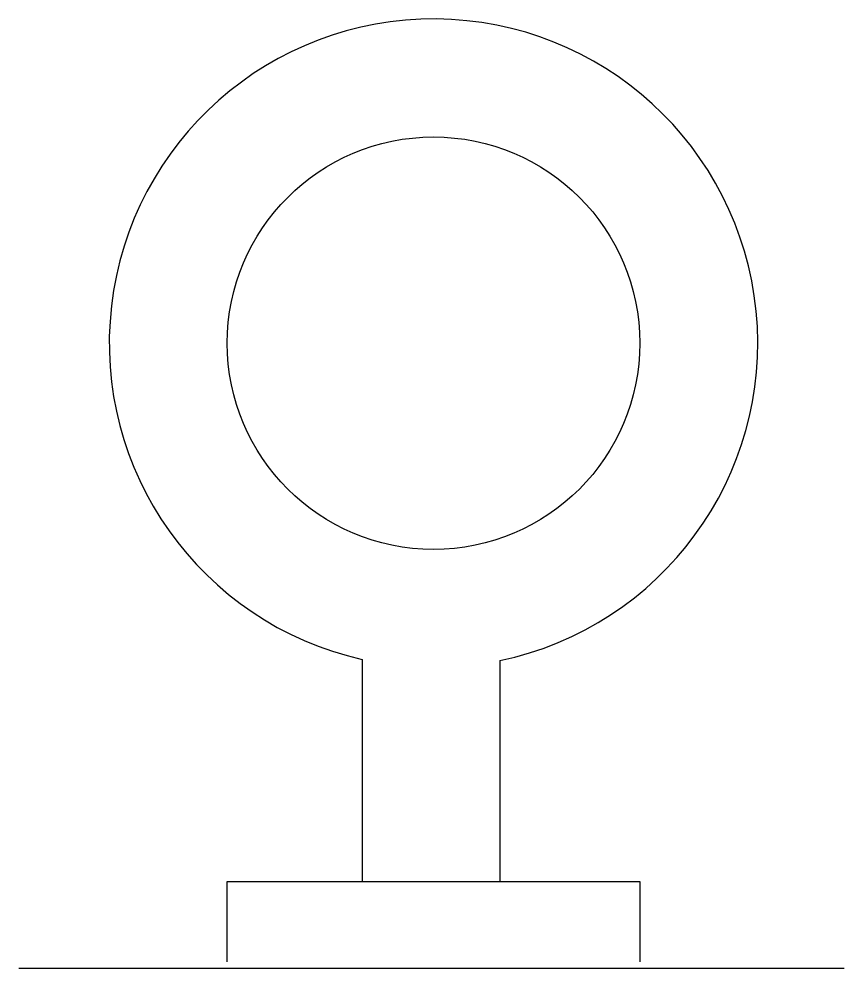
# Model space of a CAD drawing. Extents: x -0.251 to 0.249, y -0.379 to 0.196.
import ezdxf

# ---------------------------------------------------------------- set-up
doc = ezdxf.new("R2010")
doc.units = 0
doc.header["$MEASUREMENT"] = 0
doc.layers.add('1', color=5, linetype='CONTINUOUS')

msp = doc.modelspace()

# ---------------------------------------------------------------- linework, layer by layer
at = {"layer": '1'}
for p, q in [((-0.04329, -0.19167), (-0.04329, -0.3262)), ((0.0402, -0.19234), (0.0402, -0.3262)), ((-0.125, -0.3262), (0.125, -0.3262)), ((-0.125, -0.375), (-0.125, -0.3262)), ((0.125, -0.3262), (0.125, -0.375)), ((-0.25122, -0.37871), (0.24878, -0.37871))]:
    msp.add_line(p, q, dxfattribs=at)
msp.add_circle((0, 0), 0.125, dxfattribs=at)
msp.add_arc((0, 0), 0.1965, 281.80386, 257.2735, dxfattribs=at)

doc.saveas('drawing.dxf')
